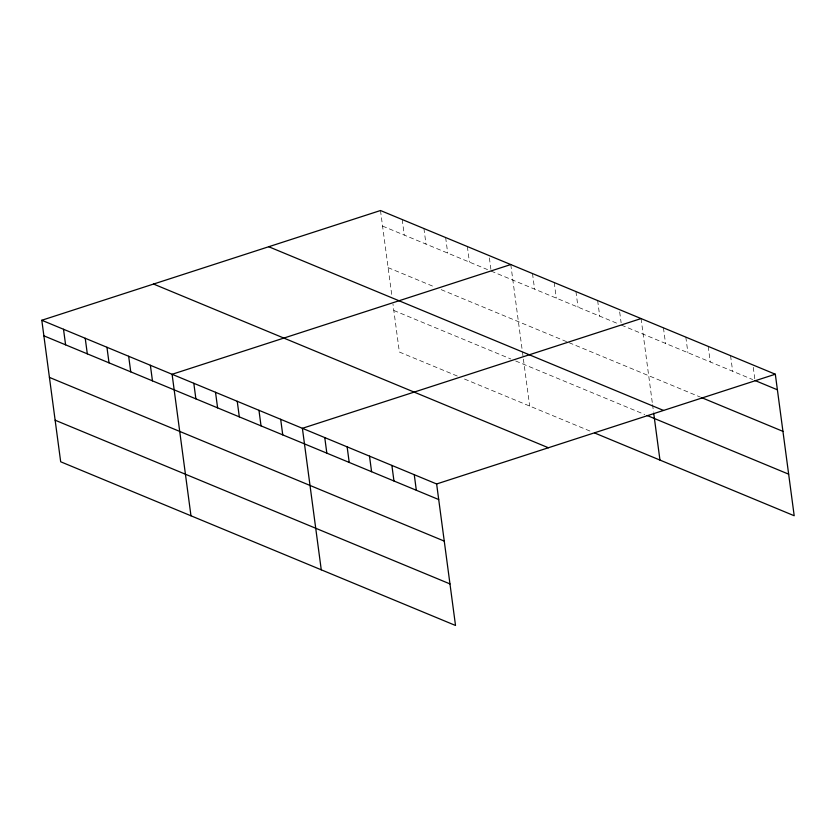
<?xml version="1.0" encoding="UTF-8"?>
<svg xmlns="http://www.w3.org/2000/svg" width="836" height="836" viewBox="0 0 836 836"><rect width="100%" height="100%" fill="white"/><g stroke="black" fill="none" stroke-linecap="round" stroke-linejoin="round"><path stroke-width="0.63" stroke-dasharray="4.18 3.13" d="M382.564 226.086L487.524 269.6M491.14 271.104L619.027 324.128M621.441 325.131L752.672 379.544M388.113 267.645L435.159 287.156M441.199 289.653L567.863 342.175M569.076 342.676L700.516 397.173M393.829 310.469L510.848 358.989M515.676 360.985L644.765 414.51M457.282 376.033L399.368 352.029L392.983 304.168M464.513 379.042L591.188 431.564M753.267 367.349L754.866 379.314M730.57 355.676L732.649 371.236M708.197 346.397L710.276 361.967M685.823 337.127L687.903 352.688M663.45 327.848L665.529 343.408M641.076 318.568L652.393 403.401M652.561 404.655L653.574 412.211M619.685 311.964L621.117 322.738M597.646 300.563L599.725 316.123M575.931 291.555L578.01 307.115M554.216 282.558L556.295 298.118M532.501 273.55L534.58 289.11M510.786 264.542L522.27 350.639M522.437 351.893L529.669 406.045M489.384 257.937L490.983 269.903M467.355 246.536L469.424 262.096M445.64 237.529L447.709 253.099M423.925 228.531L425.994 244.091M402.21 219.523L404.279 235.083M380.485 210.526L391.812 295.348"/><path stroke-width="1.25" d="M41.8 320.261L436.632 483.971L455.515 625.474L60.683 461.775L41.8 320.261L380.485 210.526L775.317 374.225L794.2 515.739L594.814 433.058M510.786 264.542L172.091 374.288L190.974 515.791M641.076 318.568L302.392 428.314L321.264 569.818M436.632 483.971L775.317 374.225M755.023 380.516L777.396 389.795M701.686 397.664L782.945 431.355M268.722 246.735L663.554 410.445M647.179 415.513L788.651 474.169M153.563 284.052L548.395 447.762M43.88 335.832L438.701 499.541M49.418 377.391L444.25 541.101M55.134 420.205L449.967 583.915M653.742 413.475L659.959 460.072M414.259 474.702L416.328 490.262M391.885 465.422L393.955 480.982M369.512 456.142L371.581 471.703M347.139 446.863L349.208 462.433M324.765 437.594L326.834 453.154M280.677 419.306L282.746 434.877M258.961 410.309L261.031 425.869M237.236 401.301L239.315 416.861M215.521 392.293L217.6 407.863M193.806 383.296L195.885 398.856M150.375 365.29L152.455 380.85M128.66 356.282L130.74 371.842M106.945 347.274L109.025 362.845M85.23 338.277L87.31 353.837M63.515 329.269L65.595 344.829"/></g></svg>
